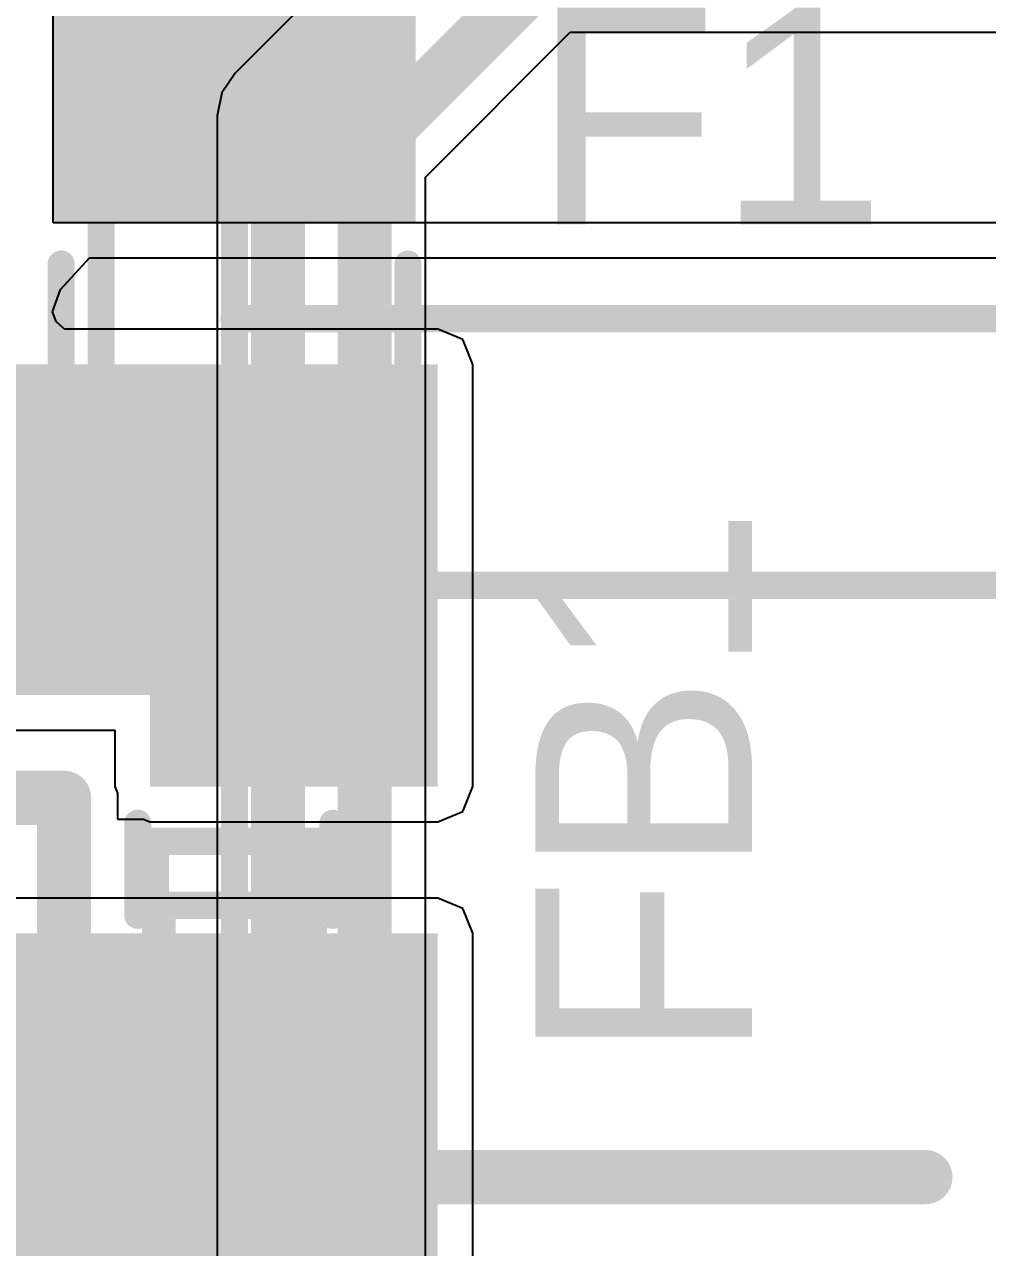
# Model space of a CAD drawing. Header units: millimetres. Extents: x -16 to 330, y -45 to 150.
# Drawn here: x 9.77 to 14.29, y 43.15 to 48.89 of the extents above; entities that cross this region are included whole.
import ezdxf

# ---------------------------------------------------------------- set-up
doc = ezdxf.new("R2010")
doc.units = ezdxf.units.MM
for name, color, linetype in [('BottomLayer', 5, 'Continuous'), ('Mechanical13', 56, 'Continuous'), ('TopLayer', 1, 'Continuous'), ('TopOverlay', 2, 'Continuous'), ('TopPaste', 8, 'Continuous'), ('TopSolder', 216, 'Continuous')]:
    doc.layers.add(name, color=color, linetype=linetype)
doc.styles.add('Arial', font='arial.ttf', dxfattribs={"height": 0.2})

# ---------------------------------------------------------------- blocks, each defined once
blk = doc.blocks.new('F____0805_38')
at = {"layer": 'TopLayer'}
for points in [[(-0.6, -0.85), (-1.6, -0.85), (-1.6, 0.85), (-0.6, 0.85)], [(1.6, -0.85), (0.6, -0.85), (0.6, 0.85), (1.6, 0.85)]]:
    blk.add_hatch(color=1, dxfattribs=at).paths.add_polyline_path(points)
at = {"layer": 'TopPaste'}
for points in [[(-0.6, -0.85), (-1.6, -0.85), (-1.6, 0.85), (-0.6, 0.85)], [(1.6, -0.85), (0.6, -0.85), (0.6, 0.85), (1.6, 0.85)]]:
    blk.add_hatch(color=8, dxfattribs=at).paths.add_polyline_path(points)
at = {"layer": 'TopSolder'}
for points in [[(-0.6, -0.85), (-1.6, -0.85), (-1.6, 0.85), (-0.6, 0.85)], [(1.6, -0.85), (0.6, -0.85), (0.6, 0.85), (1.6, 0.85)]]:
    blk.add_hatch(color=216, dxfattribs=at).paths.add_polyline_path(points)
at = {"layer": 'TopOverlay', "const_width": 0.127}
for points in [[(-0.4064, 0.8128), (0.4064, 0.8128)], [(-0.4064, -0.8128), (0.4064, -0.8128)]]:
    blk.add_lwpolyline(points, dxfattribs=at)
at = {"layer": 'TopOverlay', "const_width": 0.0635}
for points in [[(-0.4381, 0.8128, 1), (-0.3746, 0.8128, 1)], [(0.3746, 0.8128, 1), (0.4381, 0.8128, 1)], [(-0.4381, -0.8128, 1), (-0.3746, -0.8128, 1)], [(0.3746, -0.8128, 1), (0.4381, -0.8128, 1)]]:
    blk.add_lwpolyline(points, format="xyb", close=True, dxfattribs=at)
blk = doc.blocks.new('IND_0603__1608_M_______153')
at = {"layer": 'TopLayer'}
for points in [[(-1, 0.4), (-0.4, 0.4), (-0.4, -0.4), (-1, -0.4)], [(0.4, 0.4), (1, 0.4), (1, -0.4), (0.4, -0.4)]]:
    blk.add_hatch(color=1, dxfattribs=at).paths.add_polyline_path(points)
at = {"layer": 'TopPaste'}
for points in [[(-1, 0.4), (-0.4, 0.4), (-0.4, -0.4), (-1, -0.4)], [(0.4, 0.4), (1, 0.4), (1, -0.4), (0.4, -0.4)]]:
    blk.add_hatch(color=8, dxfattribs=at).paths.add_polyline_path(points)
at = {"layer": 'TopSolder'}
for points in [[(-1, 0.4), (-0.4, 0.4), (-0.4, -0.4), (-1, -0.4)], [(0.4, 0.4), (1, 0.4), (1, -0.4), (0.4, -0.4)]]:
    blk.add_hatch(color=216, dxfattribs=at).paths.add_polyline_path(points)
at = {"layer": 'TopOverlay', "const_width": 0.127}
for points in [[(-0.2032, 0.4572), (0.2286, 0.4572)], [(-0.2032, -0.4572), (0.2286, -0.4572)]]:
    blk.add_lwpolyline(points, dxfattribs=at)
at = {"layer": 'TopOverlay', "const_width": 0.0635}
for points in [[(-0.2349, 0.4572, 1), (-0.1714, 0.4572, 1)], [(0.1968, 0.4572, 1), (0.2604, 0.4572, 1)], [(-0.2349, -0.4572, 1), (-0.1714, -0.4572, 1)], [(0.1968, -0.4572, 1), (0.2604, -0.4572, 1)]]:
    blk.add_lwpolyline(points, format="xyb", close=True, dxfattribs=at)

msp = doc.modelspace()

# ---------------------------------------------------------------- hatches: boundary and pattern name
at = {"layer": 'TopLayer'}
for points in [[(11.7094, 47.2948), (8.8232, 47.2948), (8.8232, 45.7454), (11.7094, 45.7454)], [(10.3598, 45.3151), (11.7094, 45.3151), (11.7094, 47.2948), (10.3598, 47.2948)], [(5.2832, 43.053), (11.7094, 43.053), (11.7094, 44.6278), (5.2832, 44.6278)], [(10.0598, 41.5862), (11.7094, 41.5862), (11.7094, 44.6278), (10.0598, 44.6278)]]:
    msp.add_hatch(color=1, dxfattribs=at).paths.add_polyline_path(points)

# ---------------------------------------------------------------- linework, layer by layer
at = {"layer": 'BottomLayer'}
for p, q in [((11.8423, 49.7441), (10.7587, 48.6604)), ((11.6514, 48.1727), (12.3301, 48.8514)), ((12.3301, 48.8514), (29.5868, 48.8514)), ((10.7587, 48.6604), (10.6969, 48.568)), ((10.6969, 48.568), (10.6752, 48.459)), ((10.6752, 48.459), (10.6752, 48.459)), ((10.6752, 48.459), (10.6752, 42.191)), ((11.6514, 41.9047), (11.6514, 48.1727))]:
    msp.add_line(p, q, dxfattribs=at)
at = {"layer": 'BottomLayer', "const_width": 0.254}
for points in [[(10.9601, 48.459), (12.0438, 49.5427)], [(11.3665, 48.2907), (12.2121, 49.1363)], [(10.9601, 42.073), (10.9601, 48.459)], [(11.3665, 41.9047), (11.3665, 48.2907)]]:
    msp.add_lwpolyline(points, dxfattribs=at)
at = {"layer": 'BottomLayer', "const_width": 0.127}
for points in [[(10.8966, 48.459, 1), (11.0236, 48.459, 1)], [(10.8966, 48.459, 1), (11.0236, 48.459, 1)], [(11.303, 48.2907, 1), (11.43, 48.2907, 1)], [(11.303, 48.2907, 1), (11.43, 48.2907, 1)]]:
    msp.add_lwpolyline(points, format="xyb", close=True, dxfattribs=at)
at = {"layer": 'Mechanical13', "const_width": 0.127}
for points in [[(10.1312, 48.5088), (11.3812, 48.5088)], [(10.1312, 48.4638), (10.1312, 48.5088)], [(11.3812, 48.4638), (11.3812, 48.5088)], [(10.1312, 48.4638), (11.3812, 48.4638)], [(10.1312, 48.1538), (10.1312, 48.4638)], [(11.3812, 48.1538), (11.3812, 48.4638)], [(10.7562, 44.2588), (10.7562, 48.2312)], [(10.7562, 44.2588), (10.7562, 48.2312)], [(10.1312, 48.1538), (11.3812, 48.1538)], [(10.1312, 48.1088), (10.1312, 48.1538)], [(10.1312, 48.1088), (11.3812, 48.1088)], [(10.1312, 46.9088), (10.1312, 48.1088)], [(11.3812, 48.1088), (11.3812, 48.1538)], [(11.3812, 46.9088), (11.3812, 48.1088)], [(10.7562, 47.5088), (18.701, 47.5088)], [(10.7562, 47.5088), (18.701, 47.5088)], [(10.7562, 43.5364), (10.7562, 47.5088)], [(10.7562, 43.5364), (10.7562, 47.5088)], [(10.1312, 46.9088), (11.3812, 46.9088)], [(10.1312, 46.8638), (10.1312, 46.9088)], [(11.3812, 46.8638), (11.3812, 46.9088)], [(10.1312, 46.8638), (11.3812, 46.8638)], [(10.1312, 46.5538), (10.1312, 46.8638)], [(11.3812, 46.5538), (11.3812, 46.8638)], [(10.1312, 46.5538), (11.3812, 46.5538)], [(10.1312, 46.5088), (10.1312, 46.5538)], [(11.3812, 46.5088), (11.3812, 46.5538)], [(10.1312, 46.5088), (11.3812, 46.5088)], [(8.2562, 46.2588), (16.201, 46.2588)], [(8.2562, 46.2588), (16.201, 46.2588)], [(9.2562, 46.2588), (17.201, 46.2588)], [(9.2562, 46.2588), (17.201, 46.2588)], [(10.3562, 45.0588), (10.3862, 45.0588)], [(10.3562, 44.7588), (10.3562, 45.0588)], [(10.3862, 45.0588), (11.1262, 45.0588)], [(10.3862, 43.4588), (10.3862, 45.0588)], [(11.1262, 45.0588), (11.1562, 45.0588)], [(11.1262, 43.4588), (11.1262, 45.0588)], [(11.1562, 44.7588), (11.1562, 45.0588)], [(10.3562, 44.7588), (10.3862, 44.7588)], [(10.3862, 44.7588), (11.1262, 44.7588)], [(10.4162, 43.7588), (10.4162, 44.7588)], [(11.0962, 43.7588), (11.0962, 44.7588)], [(11.1262, 44.7588), (11.1562, 44.7588)], [(2.8115, 44.2588), (10.7562, 44.2588)], [(2.8115, 44.2588), (10.7562, 44.2588)], [(10.3562, 43.7588), (10.3862, 43.7588)], [(10.3562, 43.4588), (10.3562, 43.7588)], [(10.3862, 43.7588), (11.1262, 43.7588)], [(11.1262, 43.7588), (11.1562, 43.7588)], [(11.1562, 43.4588), (11.1562, 43.7588)], [(10.3562, 43.4588), (10.3862, 43.4588)], [(10.3862, 43.4588), (11.1262, 43.4588)], [(11.1262, 43.4588), (11.1562, 43.4588)]]:
    msp.add_lwpolyline(points, dxfattribs=at)
at = {"layer": 'Mechanical13'}
for points, const_width in [([(10.0995, 48.5088, 1), (10.163, 48.5088, 1)], 0.0635), ([(10.0995, 48.5088, 1), (10.163, 48.5088, 1)], 0.0635), ([(11.3495, 48.5088, 1), (11.413, 48.5088, 1)], 0.0635), ([(11.3495, 48.5088, 1), (11.413, 48.5088, 1)], 0.0635), ([(10.0995, 48.4638, 1), (10.163, 48.4638, 1)], 0.0635), ([(10.0995, 48.4638, 1), (10.163, 48.4638, 1)], 0.0635), ([(10.0995, 48.4638, 1), (10.163, 48.4638, 1)], 0.0635), ([(11.3495, 48.4638, 1), (11.413, 48.4638, 1)], 0.0635), ([(11.3495, 48.4638, 1), (11.413, 48.4638, 1)], 0.0635), ([(11.3495, 48.4638, 1), (11.413, 48.4638, 1)], 0.0635), ([(10.7245, 48.2312, 1), (10.788, 48.2312, 1)], 0.0635), ([(10.7245, 48.2312, 1), (10.788, 48.2312, 1)], 0.0635), ([(10.0995, 48.1538, 1), (10.163, 48.1538, 1)], 0.0635), ([(10.0995, 48.1538, 1), (10.163, 48.1538, 1)], 0.0635), ([(10.0995, 48.1538, 1), (10.163, 48.1538, 1)], 0.0635), ([(10.0995, 48.1088, 1), (10.163, 48.1088, 1)], 0.0635), ([(10.0995, 48.1088, 1), (10.163, 48.1088, 1)], 0.0635), ([(10.0995, 48.1088, 1), (10.163, 48.1088, 1)], 0.0635), ([(11.3495, 48.1538, 1), (11.413, 48.1538, 1)], 0.0635), ([(11.3495, 48.1538, 1), (11.413, 48.1538, 1)], 0.0635), ([(11.3495, 48.1538, 1), (11.413, 48.1538, 1)], 0.0635), ([(11.3495, 48.1088, 1), (11.413, 48.1088, 1)], 0.0635), ([(11.3495, 48.1088, 1), (11.413, 48.1088, 1)], 0.0635), ([(11.3495, 48.1088, 1), (11.413, 48.1088, 1)], 0.0635), ([(10.7594, 47.5088, 1), (10.7531, 47.5088, 1)], 0.127), ([(10.7594, 47.5088, 1), (10.7531, 47.5088, 1)], 0.127), ([(10.7213, 47.5088, 1), (10.7848, 47.5088, 1)], 0.0635), ([(10.7213, 47.5088, 1), (10.7848, 47.5088, 1)], 0.0635), ([(10.7245, 47.5088, 1), (10.788, 47.5088, 1)], 0.0635), ([(10.7245, 47.5088, 1), (10.788, 47.5088, 1)], 0.0635), ([(10.7245, 47.5088, 1), (10.788, 47.5088, 1)], 0.0635), ([(10.7245, 47.5088, 1), (10.788, 47.5088, 1)], 0.0635), ([(10.7277, 47.5088, 1), (10.7912, 47.5088, 1)], 0.0635), ([(10.7277, 47.5088, 1), (10.7912, 47.5088, 1)], 0.0635), ([(10.0995, 46.9088, 1), (10.163, 46.9088, 1)], 0.0635), ([(10.0995, 46.9088, 1), (10.163, 46.9088, 1)], 0.0635), ([(10.0995, 46.9088, 1), (10.163, 46.9088, 1)], 0.0635), ([(11.3495, 46.9088, 1), (11.413, 46.9088, 1)], 0.0635), ([(11.3495, 46.9088, 1), (11.413, 46.9088, 1)], 0.0635), ([(11.3495, 46.9088, 1), (11.413, 46.9088, 1)], 0.0635), ([(10.0995, 46.8638, 1), (10.163, 46.8638, 1)], 0.0635), ([(10.0995, 46.8638, 1), (10.163, 46.8638, 1)], 0.0635), ([(10.0995, 46.8638, 1), (10.163, 46.8638, 1)], 0.0635), ([(11.3495, 46.8638, 1), (11.413, 46.8638, 1)], 0.0635), ([(11.3495, 46.8638, 1), (11.413, 46.8638, 1)], 0.0635), ([(11.3495, 46.8638, 1), (11.413, 46.8638, 1)], 0.0635), ([(10.0995, 46.5538, 1), (10.163, 46.5538, 1)], 0.0635), ([(10.0995, 46.5538, 1), (10.163, 46.5538, 1)], 0.0635), ([(10.0995, 46.5538, 1), (10.163, 46.5538, 1)], 0.0635), ([(11.3495, 46.5538, 1), (11.413, 46.5538, 1)], 0.0635), ([(11.3495, 46.5538, 1), (11.413, 46.5538, 1)], 0.0635), ([(11.3495, 46.5538, 1), (11.413, 46.5538, 1)], 0.0635), ([(10.0995, 46.5088, 1), (10.163, 46.5088, 1)], 0.0635), ([(10.0995, 46.5088, 1), (10.163, 46.5088, 1)], 0.0635), ([(11.3495, 46.5088, 1), (11.413, 46.5088, 1)], 0.0635), ([(11.3495, 46.5088, 1), (11.413, 46.5088, 1)], 0.0635), ([(10.3245, 45.0588, 1), (10.388, 45.0588, 1)], 0.0635), ([(10.3245, 45.0588, 1), (10.388, 45.0588, 1)], 0.0635), ([(10.3545, 45.0588, 1), (10.418, 45.0588, 1)], 0.0635), ([(10.3545, 45.0588, 1), (10.418, 45.0588, 1)], 0.0635), ([(10.3545, 45.0588, 1), (10.418, 45.0588, 1)], 0.0635), ([(11.0945, 45.0588, 1), (11.158, 45.0588, 1)], 0.0635), ([(11.0945, 45.0588, 1), (11.158, 45.0588, 1)], 0.0635), ([(11.0945, 45.0588, 1), (11.158, 45.0588, 1)], 0.0635), ([(11.1245, 45.0588, 1), (11.188, 45.0588, 1)], 0.0635), ([(11.1245, 45.0588, 1), (11.188, 45.0588, 1)], 0.0635), ([(10.3245, 44.7588, 1), (10.388, 44.7588, 1)], 0.0635), ([(10.3245, 44.7588, 1), (10.388, 44.7588, 1)], 0.0635), ([(10.3545, 44.7588, 1), (10.418, 44.7588, 1)], 0.0635), ([(10.3545, 44.7588, 1), (10.418, 44.7588, 1)], 0.0635), ([(10.3845, 44.7588, 1), (10.448, 44.7588, 1)], 0.0635), ([(11.0645, 44.7588, 1), (11.128, 44.7588, 1)], 0.0635), ([(11.0945, 44.7588, 1), (11.158, 44.7588, 1)], 0.0635), ([(11.0945, 44.7588, 1), (11.158, 44.7588, 1)], 0.0635), ([(11.1245, 44.7588, 1), (11.188, 44.7588, 1)], 0.0635), ([(11.1245, 44.7588, 1), (11.188, 44.7588, 1)], 0.0635), ([(10.7594, 44.2588, 1), (10.7531, 44.2588, 1)], 0.127), ([(10.7594, 44.2588, 1), (10.7531, 44.2588, 1)], 0.127), ([(10.7213, 44.2588, 1), (10.7848, 44.2588, 1)], 0.0635), ([(10.7213, 44.2588, 1), (10.7848, 44.2588, 1)], 0.0635), ([(10.7245, 44.2588, 1), (10.788, 44.2588, 1)], 0.0635), ([(10.7245, 44.2588, 1), (10.788, 44.2588, 1)], 0.0635), ([(10.7245, 44.2588, 1), (10.788, 44.2588, 1)], 0.0635), ([(10.7245, 44.2588, 1), (10.788, 44.2588, 1)], 0.0635), ([(10.7277, 44.2588, 1), (10.7912, 44.2588, 1)], 0.0635), ([(10.7277, 44.2588, 1), (10.7912, 44.2588, 1)], 0.0635), ([(10.3245, 43.7588, 1), (10.388, 43.7588, 1)], 0.0635), ([(10.3245, 43.7588, 1), (10.388, 43.7588, 1)], 0.0635), ([(10.3545, 43.7588, 1), (10.418, 43.7588, 1)], 0.0635), ([(10.3545, 43.7588, 1), (10.418, 43.7588, 1)], 0.0635), ([(10.3845, 43.7588, 1), (10.448, 43.7588, 1)], 0.0635), ([(11.0645, 43.7588, 1), (11.128, 43.7588, 1)], 0.0635), ([(11.0945, 43.7588, 1), (11.158, 43.7588, 1)], 0.0635), ([(11.0945, 43.7588, 1), (11.158, 43.7588, 1)], 0.0635), ([(11.1245, 43.7588, 1), (11.188, 43.7588, 1)], 0.0635), ([(11.1245, 43.7588, 1), (11.188, 43.7588, 1)], 0.0635), ([(10.7245, 43.5364, 1), (10.788, 43.5364, 1)], 0.0635), ([(10.7245, 43.5364, 1), (10.788, 43.5364, 1)], 0.0635), ([(10.3245, 43.4588, 1), (10.388, 43.4588, 1)], 0.0635), ([(10.3245, 43.4588, 1), (10.388, 43.4588, 1)], 0.0635), ([(10.3545, 43.4588, 1), (10.418, 43.4588, 1)], 0.0635), ([(10.3545, 43.4588, 1), (10.418, 43.4588, 1)], 0.0635), ([(10.3545, 43.4588, 1), (10.418, 43.4588, 1)], 0.0635), ([(11.0945, 43.4588, 1), (11.158, 43.4588, 1)], 0.0635), ([(11.0945, 43.4588, 1), (11.158, 43.4588, 1)], 0.0635), ([(11.0945, 43.4588, 1), (11.158, 43.4588, 1)], 0.0635), ([(11.1245, 43.4588, 1), (11.188, 43.4588, 1)], 0.0635), ([(11.1245, 43.4588, 1), (11.188, 43.4588, 1)], 0.0635)]:
    msp.add_lwpolyline(points, format="xyb", close=True, dxfattribs=dict(at, const_width=const_width))
at = {"layer": 'TopLayer'}
for p, q in [((9.9062, 47.9588), (9.9062, 51.7147)), ((18.7198, 47.9588), (9.9062, 47.9588)), ((9.941, 47.6455), (10.0763, 47.7939)), ((10.0763, 47.7939), (18.7198, 47.7939)), ((9.9031, 47.5411), (9.941, 47.6455)), ((9.9208, 47.4964), (9.9031, 47.5411)), ((9.9595, 47.4598), (9.9208, 47.4964)), ((11.7094, 47.4598), (9.9595, 47.4598)), ((11.826, 47.4115), (11.7094, 47.4598)), ((11.8743, 47.2948), (11.826, 47.4115)), ((11.8743, 45.3151), (11.8743, 47.2948)), ((9.6324, 45.5805), (10.1948, 45.5805)), ((10.1948, 45.5805), (10.1948, 45.3151)), ((10.1948, 45.3151), (10.2074, 45.2848)), ((11.826, 45.1985), (11.8743, 45.3151)), ((10.2074, 45.2848), (10.2074, 45.1627)), ((11.7094, 45.1502), (11.826, 45.1985)), ((10.2074, 45.1627), (10.3295, 45.1627)), ((10.3295, 45.1627), (10.3598, 45.1502)), ((10.3598, 45.1502), (11.7094, 45.1502)), ((11.7094, 44.7928), (9.713, 44.7928)), ((11.826, 44.7445), (11.7094, 44.7928)), ((11.8743, 44.6278), (11.826, 44.7445)), ((11.8743, 41.5862), (11.8743, 44.6278))]:
    msp.add_line(p, q, dxfattribs=at)
at = {"layer": 'TopOverlay', "const_width": 0.254}
for points in [[(9.7108, 45.2628), (9.9568, 45.2628)], [(9.9568, 43.6717), (9.9568, 45.2628)], [(9.9568, 43.6717), (10.1437, 43.4848)], [(10.1437, 43.4848), (13.9954, 43.4848)], [(8.4836, 43.0276), (11.6586, 43.0276)], [(11.6586, 43.0276), (11.8872, 42.799)]]:
    msp.add_lwpolyline(points, dxfattribs=at)
at = {"layer": 'TopOverlay', "const_width": 0.127}
for points in [[(9.6473, 45.2628, 1), (9.7743, 45.2628, 1)], [(9.8933, 45.2628, 1), (10.0203, 45.2628, 1)], [(9.8933, 45.2628, 1), (10.0203, 45.2628, 1)], [(9.8933, 43.6717, 1), (10.0203, 43.6717, 1)], [(9.8933, 43.6717, 1), (10.0203, 43.6717, 1)], [(10.0802, 43.4848, 1), (10.2072, 43.4848, 1)], [(10.0802, 43.4848, 1), (10.2072, 43.4848, 1)], [(13.9319, 43.4848, 1), (14.0589, 43.4848, 1)]]:
    msp.add_lwpolyline(points, format="xyb", close=True, dxfattribs=at)

# ---------------------------------------------------------------- block references
at = {"rotation": 90}
for name, p in [('F____0805_38', (10.7562, 47.3588)), ('IND_0603__1608_M_______153', (10.7598, 44.9151))]:
    msp.add_blockref(name, p, dxfattribs=at)

# ---------------------------------------------------------------- texts
at = {"layer": 'TopOverlay', "style": 'Arial'}
msp.add_text('F1', height=1.016, dxfattribs=at).set_placement((12.1537, 47.951))
msp.add_text('FB1', height=1.016, rotation=90, dxfattribs=at).set_placement((13.1824, 44.027))

doc.saveas('drawing.dxf')
